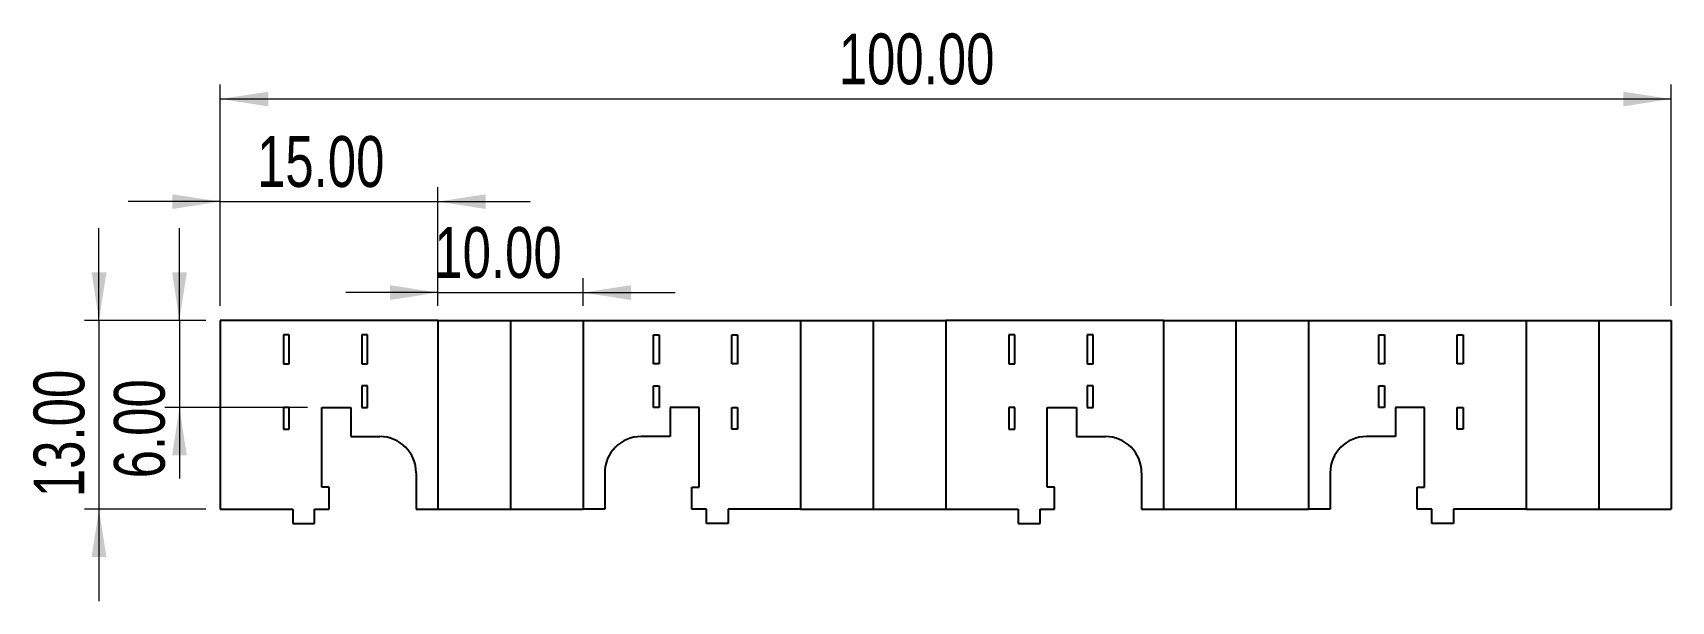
# Model space of a CAD drawing. Header units: millimetres. Extents: x 0 to 240, y 0 to 281.
# Drawn here: x 126.6 to 239.5, y 241.6 to 280.8 of the extents above; entities outside this region: 2.
import ezdxf

# ---------------------------------------------------------------- set-up
doc = ezdxf.new("R2010")
doc.units = ezdxf.units.MM
doc.styles.add('SLDTEXTSTYLE0', font='TXT', dxfattribs={"width": 0.75})
doc.styles.add('SLDTEXTSTYLE1', font='TXT', dxfattribs={"width": 0.7})
doc.dimstyles.new('SLDDIMSTYLE0', dxfattribs={"dimtxt": 3.5, "dimasz": 3.302, "dimexe": 0, "dimexo": 0.0625, "dimgap": 0.875, "dimtad": 1, "dimrnd": 1e-09, "dimzin": 4, "dimdsep": 46, "dimtxsty": 'SLDTEXTSTYLE0', "dimsah": 1, "dimcen": 0.09, "dimadec": 0, "dimazin": 1, "dimtfac": 1, "dimtofl": 0, "dimtmove": 0, "dimatfit": 3, "dimfxl": 1, "dimfrac": 2, "dimtolj": 1, "dimtzin": 12, "dimarcsym": 0})
doc.dimstyles.new('SLDDIMSTYLE1', dxfattribs={"dimtxt": 3.5, "dimasz": 3.302, "dimexe": 0, "dimexo": 0.0625, "dimgap": 0.875, "dimtad": 1, "dimrnd": 1e-09, "dimzin": 4, "dimdsep": 46, "dimtxsty": 'SLDTEXTSTYLE0', "dimsah": 1, "dimcen": 0.09, "dimadec": 0, "dimazin": 1, "dimtfac": 1, "dimtmove": 0, "dimatfit": 0, "dimfxl": 1, "dimfrac": 2, "dimtolj": 1, "dimtzin": 12, "dimarcsym": 0})

# ---------------------------------------------------------------- blocks, each defined once
blk = doc.blocks.new('_D')
at = {"color": 7, "linetype": 'Continuous', "lineweight": 0}
for p, q in [((139.53, 261.95), (139.53, 277.21)), ((239.53, 261.95), (239.53, 277.21)), ((139.53, 276.21), (239.53, 276.21))]:
    blk.add_line(p, q, dxfattribs=at)
at = {"color": 7, "linetype": 'Continuous', "lineweight": 18}
for points in [[(139.53, 276.21), (142.83, 275.7), (142.83, 276.71)], [(239.53, 276.21), (236.23, 276.71), (236.23, 275.7)]]:
    blk.add_solid(points, dxfattribs=at)
at = {"color": 7, "linetype": 'Continuous', "lineweight": 18, "insert": (182.15, 280.72), "char_height": 3.5, "attachment_point": 1, "style": 'SLDTEXTSTYLE0'}
blk.add_mtext('100.00', dxfattribs=at)
blk = doc.blocks.new('_D_1')
at = {"color": 7, "linetype": 'Continuous', "lineweight": 0}
for p, q in [((131.17, 260.95), (131.17, 267.3)), ((138.53, 260.95), (130.17, 260.95)), ((131.17, 260.95), (131.17, 247.95)), ((138.53, 247.95), (130.17, 247.95)), ((131.17, 247.95), (131.17, 241.6))]:
    blk.add_line(p, q, dxfattribs=at)
at = {"color": 7, "linetype": 'Continuous', "lineweight": 18}
for points in [[(131.17, 260.95), (131.68, 264.26), (130.66, 264.26)], [(131.17, 247.95), (130.66, 244.65), (131.68, 244.65)]]:
    blk.add_solid(points, dxfattribs=at)
at = {"color": 7, "linetype": 'Continuous', "lineweight": 18, "insert": (126.66, 248.77), "char_height": 3.5, "attachment_point": 1, "rotation": 90, "style": 'SLDTEXTSTYLE0'}
blk.add_mtext('13.00', dxfattribs=at)
blk = doc.blocks.new('_D_2')
at = {"color": 7, "linetype": 'Continuous', "lineweight": 0}
for p, q in [((139.53, 261.95), (139.53, 270.14)), ((154.53, 261.95), (154.53, 270.14)), ((139.53, 269.14), (133.18, 269.14)), ((139.53, 269.14), (154.53, 269.14)), ((154.53, 269.14), (160.88, 269.14))]:
    blk.add_line(p, q, dxfattribs=at)
at = {"color": 7, "linetype": 'Continuous', "lineweight": 18}
for points in [[(139.53, 269.14), (136.23, 269.64), (136.23, 268.63)], [(154.53, 269.14), (157.83, 268.63), (157.83, 269.64)]]:
    blk.add_solid(points, dxfattribs=at)
at = {"color": 7, "linetype": 'Continuous', "lineweight": 18, "insert": (142.06, 273.65), "char_height": 3.5, "attachment_point": 1, "style": 'SLDTEXTSTYLE0'}
blk.add_mtext('15.00', dxfattribs=at)
blk = doc.blocks.new('_D_3')
at = {"color": 7, "linetype": 'Continuous', "lineweight": 0}
for p, q in [((154.53, 261.95), (154.53, 263.87)), ((164.53, 261.95), (164.53, 263.87)), ((154.53, 262.87), (148.18, 262.87)), ((154.53, 262.87), (164.53, 262.87)), ((164.53, 262.87), (170.88, 262.87))]:
    blk.add_line(p, q, dxfattribs=at)
at = {"color": 7, "linetype": 'Continuous', "lineweight": 18}
for points in [[(154.53, 262.87), (151.23, 263.38), (151.23, 262.36)], [(164.53, 262.87), (167.83, 262.36), (167.83, 263.38)]]:
    blk.add_solid(points, dxfattribs=at)
at = {"color": 7, "linetype": 'Continuous', "lineweight": 18, "insert": (154.28, 267.38), "char_height": 3.5, "attachment_point": 1, "style": 'SLDTEXTSTYLE0'}
blk.add_mtext('10.00', dxfattribs=at)
blk = doc.blocks.new('_D_4')
at = {"color": 7, "linetype": 'Continuous', "lineweight": 0}
for p, q in [((136.71, 260.95), (136.71, 267.3)), ((138.53, 260.95), (135.71, 260.95)), ((136.71, 260.95), (136.71, 254.95)), ((145.53, 254.95), (135.71, 254.95)), ((136.71, 254.95), (136.71, 250.07))]:
    blk.add_line(p, q, dxfattribs=at)
at = {"color": 7, "linetype": 'Continuous', "lineweight": 18}
for points in [[(136.71, 260.95), (137.22, 264.26), (136.21, 264.26)], [(136.71, 254.95), (136.21, 251.65), (137.22, 251.65)]]:
    blk.add_solid(points, dxfattribs=at)
at = {"color": 7, "linetype": 'Continuous', "lineweight": 18, "insert": (132.2, 250.07), "char_height": 3.5, "attachment_point": 1, "rotation": 90, "style": 'SLDTEXTSTYLE0'}
blk.add_mtext('6.00', dxfattribs=at)

msp = doc.modelspace()

# ---------------------------------------------------------------- linework, layer by layer
at = {"color": 7, "linetype": 'Continuous', "lineweight": 25}
for p, q in [((139.528, 260.955), (139.528, 247.955)), ((154.528, 260.955), (139.528, 260.955)), ((154.528, 260.955), (154.528, 247.955)), ((154.528, 260.955), (159.528, 260.955)), ((159.528, 260.955), (159.528, 247.955)), ((159.528, 260.955), (164.528, 260.955)), ((164.528, 260.955), (164.528, 247.955)), ((164.528, 260.955), (179.528, 260.955)), ((179.528, 260.955), (179.528, 247.955)), ((179.528, 260.955), (184.528, 260.955)), ((184.528, 260.955), (189.528, 260.955)), ((184.528, 260.955), (184.528, 247.955)), ((189.528, 260.955), (189.528, 247.955)), ((204.528, 260.955), (189.528, 260.955)), ((204.528, 260.955), (204.528, 247.955)), ((204.528, 260.955), (209.528, 260.955)), ((209.528, 260.955), (209.528, 247.955)), ((209.528, 260.955), (214.528, 260.955)), ((214.528, 260.955), (214.528, 247.955)), ((214.528, 260.955), (229.528, 260.955)), ((229.528, 260.955), (229.528, 247.955)), ((229.528, 260.955), (234.528, 260.955)), ((234.528, 260.955), (234.528, 247.955)), ((234.528, 260.955), (239.528, 260.955)), ((239.528, 260.955), (239.528, 247.955)), ((143.878, 259.955), (143.878, 257.955)), ((144.278, 259.955), (143.878, 259.955)), ((144.278, 257.955), (144.278, 259.955)), ((149.278, 259.955), (149.278, 257.955)), ((149.678, 259.955), (149.278, 259.955)), ((149.678, 257.955), (149.678, 259.955)), ((169.378, 259.955), (169.778, 259.955)), ((169.378, 257.955), (169.378, 259.955)), ((169.778, 259.955), (169.778, 257.955)), ((174.778, 259.955), (175.178, 259.955)), ((174.778, 257.955), (174.778, 259.955)), ((175.178, 259.955), (175.178, 257.955)), ((193.878, 259.955), (193.878, 257.955)), ((194.278, 259.955), (193.878, 259.955)), ((194.278, 257.955), (194.278, 259.955)), ((199.278, 259.955), (199.278, 257.955)), ((199.678, 259.955), (199.278, 259.955)), ((199.678, 257.955), (199.678, 259.955)), ((219.378, 259.955), (219.778, 259.955)), ((219.378, 257.955), (219.378, 259.955)), ((219.778, 259.955), (219.778, 257.955)), ((224.778, 259.955), (225.178, 259.955)), ((224.778, 257.955), (224.778, 259.955)), ((225.178, 259.955), (225.178, 257.955)), ((143.878, 257.955), (144.278, 257.955)), ((149.278, 257.955), (149.678, 257.955)), ((169.778, 257.955), (169.378, 257.955)), ((175.178, 257.955), (174.778, 257.955)), ((193.878, 257.955), (194.278, 257.955)), ((199.278, 257.955), (199.678, 257.955)), ((219.778, 257.955), (219.378, 257.955)), ((225.178, 257.955), (224.778, 257.955)), ((149.278, 256.455), (149.278, 254.955)), ((149.678, 256.455), (149.278, 256.455)), ((149.678, 254.955), (149.678, 256.455)), ((169.378, 256.455), (169.778, 256.455)), ((169.378, 254.955), (169.378, 256.455)), ((169.778, 256.455), (169.778, 254.955)), ((199.278, 256.455), (199.278, 254.955)), ((199.678, 256.455), (199.278, 256.455)), ((199.678, 254.955), (199.678, 256.455)), ((219.378, 256.455), (219.778, 256.455)), ((219.378, 254.955), (219.378, 256.455)), ((219.778, 256.455), (219.778, 254.955)), ((143.878, 254.955), (143.878, 253.455)), ((144.278, 254.955), (143.878, 254.955)), ((144.278, 253.455), (144.278, 254.955)), ((146.528, 254.955), (148.528, 254.955)), ((146.528, 249.455), (146.528, 254.955)), ((148.528, 254.955), (148.528, 252.955)), ((149.278, 254.955), (149.678, 254.955)), ((169.778, 254.955), (169.378, 254.955)), ((172.528, 254.955), (170.528, 254.955)), ((170.528, 254.955), (170.528, 252.955)), ((172.528, 249.455), (172.528, 254.955)), ((174.778, 254.955), (175.178, 254.955)), ((174.778, 253.455), (174.778, 254.955)), ((175.178, 254.955), (175.178, 253.455)), ((193.878, 254.955), (193.878, 253.455)), ((194.278, 254.955), (193.878, 254.955)), ((194.278, 253.455), (194.278, 254.955)), ((196.528, 254.955), (198.528, 254.955)), ((196.528, 249.455), (196.528, 254.955)), ((198.528, 254.955), (198.528, 252.955)), ((199.278, 254.955), (199.678, 254.955)), ((219.778, 254.955), (219.378, 254.955)), ((222.528, 254.955), (220.528, 254.955)), ((220.528, 254.955), (220.528, 252.955)), ((222.528, 249.455), (222.528, 254.955)), ((224.778, 254.955), (225.178, 254.955)), ((224.778, 253.455), (224.778, 254.955)), ((225.178, 254.955), (225.178, 253.455)), ((143.878, 253.455), (144.278, 253.455)), ((148.528, 252.955), (150.528, 252.955)), ((170.528, 252.955), (168.528, 252.955)), ((175.178, 253.455), (174.778, 253.455)), ((193.878, 253.455), (194.278, 253.455)), ((198.528, 252.955), (200.528, 252.955)), ((220.528, 252.955), (218.528, 252.955)), ((225.178, 253.455), (224.778, 253.455)), ((153.028, 250.455), (153.028, 247.955)), ((166.028, 250.455), (166.028, 247.955)), ((203.028, 250.455), (203.028, 247.955)), ((216.028, 250.455), (216.028, 247.955)), ((147.028, 249.455), (146.528, 249.455)), ((147.028, 247.955), (147.028, 249.455)), ((172.028, 247.955), (172.028, 249.455)), ((172.028, 249.455), (172.528, 249.455)), ((197.028, 249.455), (196.528, 249.455)), ((197.028, 247.955), (197.028, 249.455)), ((222.028, 247.955), (222.028, 249.455)), ((222.028, 249.455), (222.528, 249.455)), ((139.528, 247.955), (144.528, 247.955)), ((144.528, 247.955), (144.528, 246.955)), ((146.028, 247.955), (147.028, 247.955)), ((146.028, 246.955), (146.028, 247.955)), ((153.028, 247.955), (154.528, 247.955)), ((154.528, 247.955), (159.528, 247.955)), ((159.528, 247.955), (164.528, 247.955)), ((166.028, 247.955), (164.528, 247.955)), ((173.028, 247.955), (172.028, 247.955)), ((173.028, 246.955), (173.028, 247.955)), ((179.528, 247.955), (174.528, 247.955)), ((174.528, 247.955), (174.528, 246.955)), ((179.528, 247.955), (184.528, 247.955)), ((184.528, 247.955), (189.528, 247.955)), ((189.528, 247.955), (194.528, 247.955)), ((194.528, 247.955), (194.528, 246.955)), ((196.028, 247.955), (197.028, 247.955)), ((196.028, 246.955), (196.028, 247.955)), ((203.028, 247.955), (204.528, 247.955)), ((204.528, 247.955), (209.528, 247.955)), ((209.528, 247.955), (214.528, 247.955)), ((216.028, 247.955), (214.528, 247.955)), ((223.028, 247.955), (222.028, 247.955)), ((223.028, 246.955), (223.028, 247.955)), ((229.528, 247.955), (224.528, 247.955)), ((224.528, 247.955), (224.528, 246.955)), ((229.528, 247.955), (234.528, 247.955)), ((234.528, 247.955), (239.528, 247.955)), ((144.528, 246.955), (146.028, 246.955)), ((174.528, 246.955), (173.028, 246.955)), ((194.528, 246.955), (196.028, 246.955)), ((224.528, 246.955), (223.028, 246.955))]:
    msp.add_line(p, q, dxfattribs=at)
for centre, start, end in [((150.528, 250.455), 0, 90), ((168.528, 250.455), 90, 180), ((200.528, 250.455), 0, 90), ((218.528, 250.455), 90, 180)]:
    msp.add_arc(centre, 2.5, start, end, dxfattribs=at)

# ---------------------------------------------------------------- texts
at = {"color": 7, "linetype": 'Continuous', "char_height": 7.266, "attachment_point": 1, "style": 'SLDTEXTSTYLE1'}
for s, insert in [('SOLIDWORKS Educational Product.', (0, 20.265)), ('For Instructional Use Only.', (0, 9.366))]:
    msp.add_mtext(s, dxfattribs=dict(at, insert=insert))

# ---------------------------------------------------------------- dimensions: what is measured, and where the dimension line sits
at = {"color": 7, "linetype": 'Continuous', "lineweight": 18}
for base, p1, p2, dimstyle, picture, middle in [((239.528, 276.207), (139.528, 260.955), (239.528, 260.955), 'SLDDIMSTYLE0', '_D', (189.266, 276.207)), ((154.528, 269.135), (139.528, 260.955), (154.528, 260.955), 'SLDDIMSTYLE1', '_D_2', (147.883, 269.135)), ((164.528, 262.868), (154.528, 260.955), (164.528, 260.955), 'SLDDIMSTYLE1', '_D_3', (160.097, 262.868))]:
    dim = msp.add_linear_dim(base=base, p1=p1, p2=p2, dimstyle=dimstyle, dxfattribs=at)
    dim.commit()
    dim.dimension.update_dxf_attribs({"geometry": picture, "text_midpoint": middle, "dimtype": 160})
for base, p2, picture, middle in [((131.169, 247.955), (139.528, 247.955), '_D_1', (131.169, 254.591)), ((136.714, 254.955), (146.528, 254.955), '_D_4', (136.714, 254.591))]:
    dim = msp.add_linear_dim(base=base, p1=(139.528, 260.955), p2=p2, angle=90, dimstyle='SLDDIMSTYLE1', dxfattribs=at)
    dim.commit()
    dim.dimension.update_dxf_attribs({"geometry": picture, "text_midpoint": middle, "dimtype": 160})

doc.saveas('drawing.dxf')
